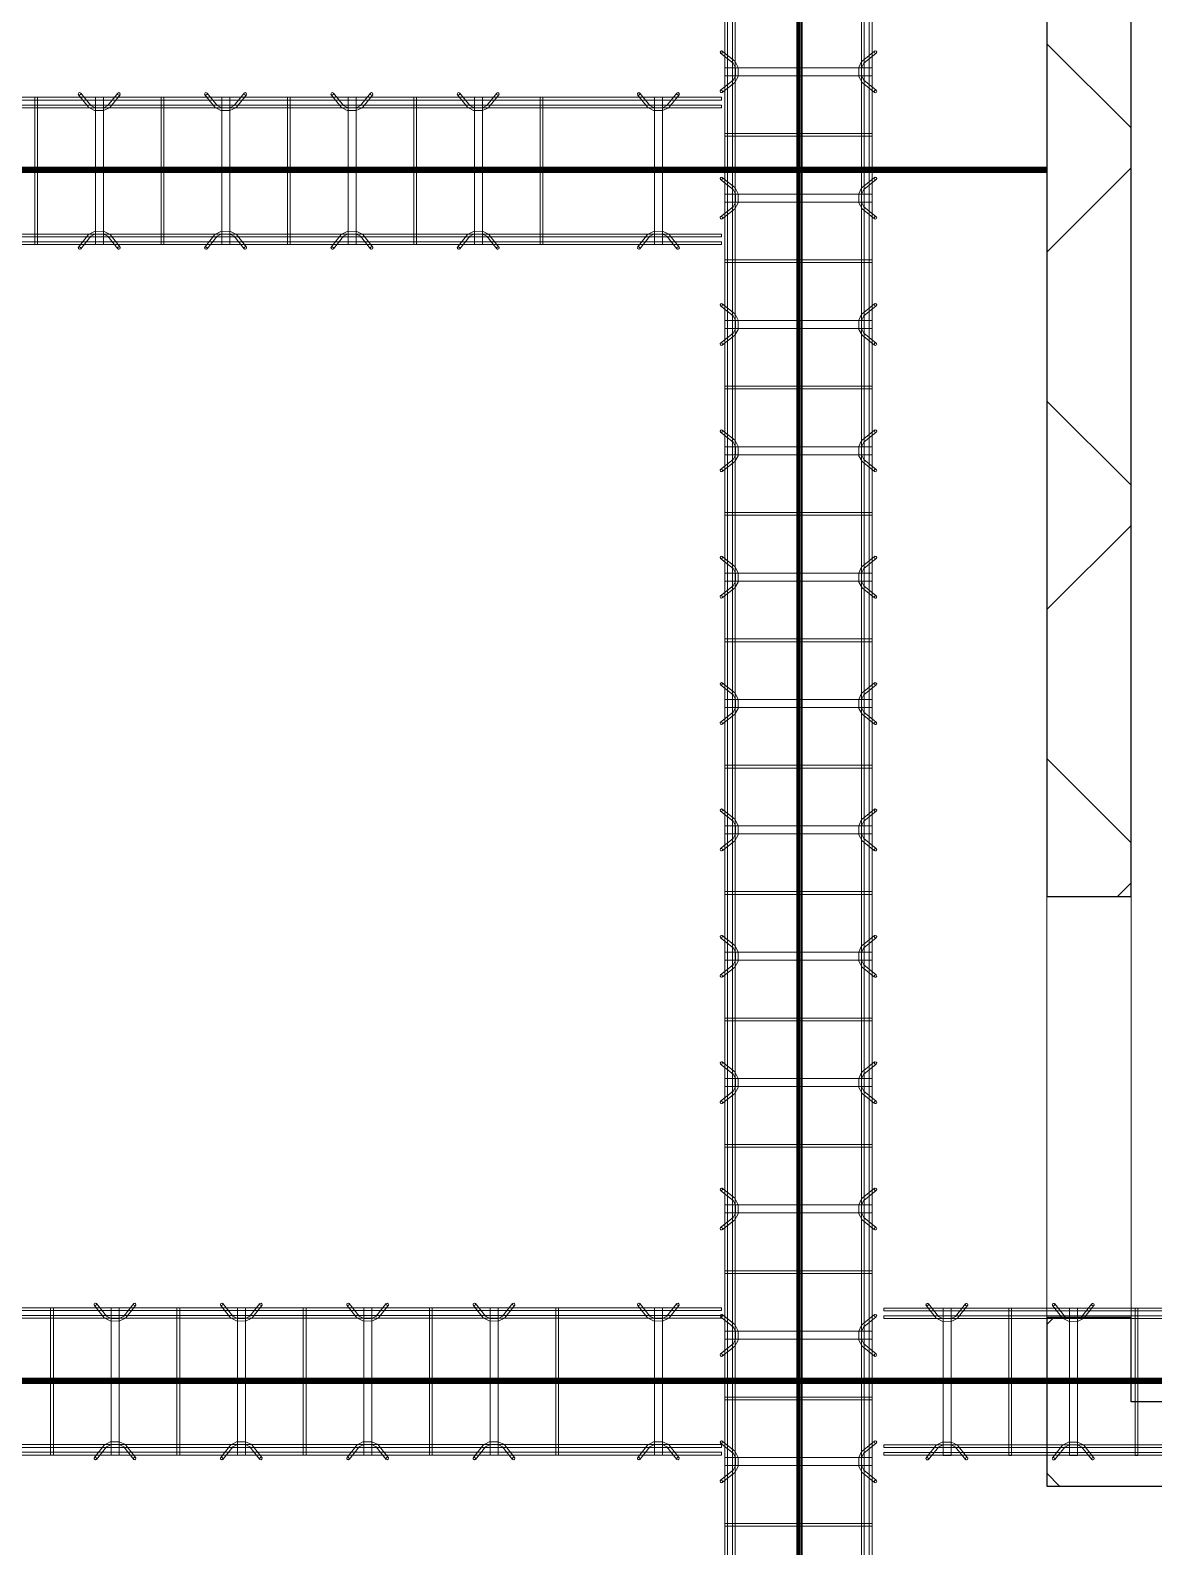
# Model space of a CAD drawing. Header units: inches. Extents: x -19229 to -222, y -6301 to 12387.
# Drawn here: x -2736.9 to -2630.2, y 11831.4 to 11975.4 of the extents above; entities that cross this region are included whole.
import ezdxf

# ---------------------------------------------------------------- set-up
doc = ezdxf.new("R2010")
doc.units = ezdxf.units.IN
doc.header["$MEASUREMENT"] = 0
doc.linetypes.add('Grid Line 1_2_', pattern=[0.875, 0.5, -0.125, 0.125, -0.125])
for name, color, linetype, lineweight in [('A-GENM', 13, 'Continuous', 9), ('A-WALL', 113, 'Continuous', 9), ('A-WALL-PATT', 111, 'Continuous', 25), ('S-BEAM', 12, 'Continuous', 9), ('S-GRID', 1, 'Continuous', 9)]:
    doc.layers.add(name, color=color, linetype=linetype, lineweight=lineweight)
pattern_1 = [(45, (0, 0), (-16.970563, 16.970563), []), (135, (0, 0), (-16.970563, -16.970563), [])]

# ---------------------------------------------------------------- blocks, each defined once
blk = doc.blocks.new('Dowel bar assembly - Dowel bar assembly-669756-SLAB ON GROUND JOINTS')
at = {"layer": 'S-BEAM'}
for p, q in [((2175, 1.98), (0, 1.98)), ((0, 1.72), (2175, 1.72)), ((1931.87, 1.99), (1931.87, -12.01)), ((1932.13, 1.99), (1931.87, 1.99)), ((1931.87, 1.99), (1932.13, 1.99)), ((1932.13, -12.01), (1932.13, 1.99)), ((1936.02, 2.23), (1936.97, 1.03)), ((1937.18, 1.19), (1936.23, 2.39)), ((1937.62, 1.99), (1937.62, -12.01)), ((1938.38, 1.99), (1937.62, 1.99)), ((1937.62, 1.99), (1938.38, 1.99)), ((1938.38, -12.01), (1938.38, 1.99)), ((1939.76, 2.39), (1938.81, 1.19)), ((1939.01, 1.03), (1939.96, 2.23)), ((1943.87, 1.99), (1943.87, -12.01)), ((1944.13, 1.99), (1943.87, 1.99)), ((1943.87, 1.99), (1944.13, 1.99)), ((1944.13, -12.01), (1944.13, 1.99)), ((1948.02, 2.23), (1948.97, 1.03)), ((1949.18, 1.19), (1948.23, 2.39)), ((1949.62, 1.99), (1949.62, -12.01)), ((1950.38, 1.99), (1949.62, 1.99)), ((1949.62, 1.99), (1950.38, 1.99)), ((1950.38, -12.01), (1950.38, 1.99)), ((1951.76, 2.39), (1950.81, 1.19)), ((1951.01, 1.03), (1951.96, 2.23)), ((1955.87, 1.99), (1955.87, -12.01)), ((1956.13, 1.99), (1955.87, 1.99)), ((1955.87, 1.99), (1956.13, 1.99)), ((1956.13, -12.01), (1956.13, 1.99)), ((1960.02, 2.23), (1960.97, 1.03)), ((1961.18, 1.19), (1960.23, 2.39)), ((1961.62, 1.99), (1961.62, -12.01)), ((1962.38, 1.99), (1961.62, 1.99)), ((1961.62, 1.99), (1962.38, 1.99)), ((1962.38, -12.01), (1962.38, 1.99)), ((1963.76, 2.39), (1962.81, 1.19)), ((1963.01, 1.03), (1963.96, 2.23)), ((1967.87, 1.99), (1967.87, -12.01)), ((1968.13, 1.99), (1967.87, 1.99)), ((1967.87, 1.99), (1968.13, 1.99)), ((1968.13, -12.01), (1968.13, 1.99)), ((1972.02, 2.23), (1972.97, 1.03)), ((1973.18, 1.19), (1972.23, 2.39)), ((1973.62, 1.99), (1973.62, -12.01)), ((1974.38, 1.99), (1973.62, 1.99)), ((1973.62, 1.99), (1974.38, 1.99)), ((1974.38, -12.01), (1974.38, 1.99)), ((1975.76, 2.39), (1974.81, 1.19)), ((1975.01, 1.03), (1975.96, 2.23)), ((1979.87, 1.99), (1979.87, -12.01)), ((1980.13, 1.99), (1979.87, 1.99)), ((1979.87, 1.99), (1980.13, 1.99)), ((1980.13, -12.01), (1980.13, 1.99)), ((1984.02, 2.23), (1984.97, 1.03)), ((1985.18, 1.19), (1984.23, 2.39)), ((1985.62, 1.99), (1985.62, -12.01)), ((1986.38, 1.99), (1985.62, 1.99)), ((1985.62, 1.99), (1986.38, 1.99)), ((1986.38, -12.01), (1986.38, 1.99)), ((1987.76, 2.39), (1986.81, 1.19)), ((1987.01, 1.03), (1987.96, 2.23)), ((1991.87, 1.99), (1991.87, -12.01)), ((1992.13, 1.99), (1991.87, 1.99)), ((1991.87, 1.99), (1992.13, 1.99)), ((1992.13, -12.01), (1992.13, 1.99)), ((1996.02, 2.23), (1996.97, 1.03)), ((1997.18, 1.19), (1996.23, 2.39)), ((1997.62, 1.99), (1997.62, -12.01)), ((1998.38, 1.99), (1997.62, 1.99)), ((1997.62, 1.99), (1998.38, 1.99)), ((1998.38, -12.01), (1998.38, 1.99)), ((1999.76, 2.39), (1998.81, 1.19)), ((1999.01, 1.03), (1999.96, 2.23)), ((2003.87, 1.99), (2003.87, -12.01)), ((2004.13, 1.99), (2003.87, 1.99)), ((2003.87, 1.99), (2004.13, 1.99)), ((2004.13, -12.01), (2004.13, 1.99)), ((2008.02, 2.23), (2008.97, 1.03)), ((2009.18, 1.19), (2008.23, 2.39)), ((2009.62, 1.99), (2009.62, -12.01)), ((2010.38, 1.99), (2009.62, 1.99)), ((2009.62, 1.99), (2010.38, 1.99)), ((2010.38, -12.01), (2010.38, 1.99)), ((2011.76, 2.39), (2010.81, 1.19)), ((2011.01, 1.03), (2011.96, 2.23)), ((2015.87, 1.99), (2015.87, -12.01)), ((2016.13, 1.99), (2015.87, 1.99)), ((2015.87, 1.99), (2016.13, 1.99)), ((2016.13, -12.01), (2016.13, 1.99)), ((2020.02, 2.23), (2020.97, 1.03)), ((2021.18, 1.19), (2020.23, 2.39)), ((2021.62, 1.99), (2021.62, -12.01)), ((2022.38, 1.99), (2021.62, 1.99)), ((2021.62, 1.99), (2022.38, 1.99)), ((2022.38, -12.01), (2022.38, 1.99)), ((2023.76, 2.39), (2022.81, 1.19)), ((2023.01, 1.03), (2023.96, 2.23)), ((2027.87, 1.99), (2027.87, -12.01)), ((2028.13, 1.99), (2027.87, 1.99)), ((2027.87, 1.99), (2028.13, 1.99)), ((2028.13, -12.01), (2028.13, 1.99)), ((2032.02, 2.23), (2032.97, 1.03)), ((2033.18, 1.19), (2032.23, 2.39)), ((2033.62, 1.99), (2033.62, -12.01)), ((2034.38, 1.99), (2033.62, 1.99)), ((2033.62, 1.99), (2034.38, 1.99)), ((2034.38, -12.01), (2034.38, 1.99)), ((2035.76, 2.39), (2034.81, 1.19)), ((2035.01, 1.03), (2035.96, 2.23)), ((2039.87, 1.99), (2039.87, -12.01)), ((2040.13, 1.99), (2039.87, 1.99)), ((2039.87, 1.99), (2040.13, 1.99)), ((2040.13, -12.01), (2040.13, 1.99)), ((2044.02, 2.23), (2044.97, 1.03)), ((2045.18, 1.19), (2044.23, 2.39)), ((2045.62, 1.99), (2045.62, -12.01)), ((2046.38, 1.99), (2045.62, 1.99)), ((2045.62, 1.99), (2046.38, 1.99)), ((2046.38, -12.01), (2046.38, 1.99)), ((2047.76, 2.39), (2046.81, 1.19)), ((2047.01, 1.03), (2047.96, 2.23)), ((2051.87, 1.99), (2051.87, -12.01)), ((2052.13, 1.99), (2051.87, 1.99)), ((2051.87, 1.99), (2052.13, 1.99)), ((2052.13, -12.01), (2052.13, 1.99)), ((2056.02, 2.23), (2056.97, 1.03)), ((2057.18, 1.19), (2056.23, 2.39)), ((2057.62, 1.99), (2057.62, -12.01)), ((2058.38, 1.99), (2057.62, 1.99)), ((2057.62, 1.99), (2058.38, 1.99)), ((2058.38, -12.01), (2058.38, 1.99)), ((2059.76, 2.39), (2058.81, 1.19)), ((2059.01, 1.03), (2059.96, 2.23)), ((2063.87, 1.99), (2063.87, -12.01)), ((2064.13, 1.99), (2063.87, 1.99)), ((2063.87, 1.99), (2064.13, 1.99)), ((2064.13, -12.01), (2064.13, 1.99)), ((2068.02, 2.23), (2068.97, 1.03)), ((2069.18, 1.19), (2068.23, 2.39)), ((2069.62, 1.99), (2069.62, -12.01)), ((2070.38, 1.99), (2069.62, 1.99)), ((2069.62, 1.99), (2070.38, 1.99)), ((2070.38, -12.01), (2070.38, 1.99)), ((2071.76, 2.39), (2070.81, 1.19)), ((2071.01, 1.03), (2071.96, 2.23)), ((2175, 1.25), (0, 1.25)), ((0, 0.99), (2175, 0.99)), ((2175, -11.01), (0, -11.01)), ((0, -11.27), (2175, -11.27)), ((1936.97, -11.05), (1936.02, -12.25)), ((1936.23, -12.41), (1937.18, -11.21)), ((1938.81, -11.21), (1939.76, -12.41)), ((1939.96, -12.25), (1939.01, -11.05)), ((1948.97, -11.05), (1948.02, -12.25)), ((1948.23, -12.41), (1949.18, -11.21)), ((1950.81, -11.21), (1951.76, -12.41)), ((1951.96, -12.25), (1951.01, -11.05)), ((1960.97, -11.05), (1960.02, -12.25)), ((1960.23, -12.41), (1961.18, -11.21)), ((1962.81, -11.21), (1963.76, -12.41)), ((1963.96, -12.25), (1963.01, -11.05)), ((1972.97, -11.05), (1972.02, -12.25)), ((1972.23, -12.41), (1973.18, -11.21)), ((1974.81, -11.21), (1975.76, -12.41)), ((1975.96, -12.25), (1975.01, -11.05)), ((1984.97, -11.05), (1984.02, -12.25)), ((1984.23, -12.41), (1985.18, -11.21)), ((1986.81, -11.21), (1987.76, -12.41)), ((1987.96, -12.25), (1987.01, -11.05)), ((1996.97, -11.05), (1996.02, -12.25)), ((1996.23, -12.41), (1997.18, -11.21)), ((1998.81, -11.21), (1999.76, -12.41)), ((1999.96, -12.25), (1999.01, -11.05)), ((2008.97, -11.05), (2008.02, -12.25)), ((2008.23, -12.41), (2009.18, -11.21)), ((2010.81, -11.21), (2011.76, -12.41)), ((2011.96, -12.25), (2011.01, -11.05)), ((2020.97, -11.05), (2020.02, -12.25)), ((2020.23, -12.41), (2021.18, -11.21)), ((2022.81, -11.21), (2023.76, -12.41)), ((2023.96, -12.25), (2023.01, -11.05)), ((2032.97, -11.05), (2032.02, -12.25)), ((2032.23, -12.41), (2033.18, -11.21)), ((2034.81, -11.21), (2035.76, -12.41)), ((2035.96, -12.25), (2035.01, -11.05)), ((2044.97, -11.05), (2044.02, -12.25)), ((2044.23, -12.41), (2045.18, -11.21)), ((2046.81, -11.21), (2047.76, -12.41)), ((2047.96, -12.25), (2047.01, -11.05)), ((2056.97, -11.05), (2056.02, -12.25)), ((2056.23, -12.41), (2057.18, -11.21)), ((2058.81, -11.21), (2059.76, -12.41)), ((2059.96, -12.25), (2059.01, -11.05)), ((2068.97, -11.05), (2068.02, -12.25)), ((2068.23, -12.41), (2069.18, -11.21)), ((2070.81, -11.21), (2071.76, -12.41)), ((2071.96, -12.25), (2071.01, -11.05)), ((2175, -11.74), (0, -11.74)), ((0, -12), (2175, -12)), ((1932.13, -12.01), (1931.87, -12.01)), ((1931.87, -12.01), (1932.13, -12.01)), ((1938.38, -12.01), (1937.62, -12.01)), ((1937.62, -12.01), (1938.38, -12.01)), ((1944.13, -12.01), (1943.87, -12.01)), ((1943.87, -12.01), (1944.13, -12.01)), ((1950.38, -12.01), (1949.62, -12.01)), ((1949.62, -12.01), (1950.38, -12.01)), ((1956.13, -12.01), (1955.87, -12.01)), ((1955.87, -12.01), (1956.13, -12.01)), ((1962.38, -12.01), (1961.62, -12.01)), ((1961.62, -12.01), (1962.38, -12.01)), ((1968.13, -12.01), (1967.87, -12.01)), ((1967.87, -12.01), (1968.13, -12.01)), ((1974.38, -12.01), (1973.62, -12.01)), ((1973.62, -12.01), (1974.38, -12.01)), ((1980.13, -12.01), (1979.87, -12.01)), ((1979.87, -12.01), (1980.13, -12.01)), ((1986.38, -12.01), (1985.62, -12.01)), ((1985.62, -12.01), (1986.38, -12.01)), ((1992.13, -12.01), (1991.87, -12.01)), ((1991.87, -12.01), (1992.13, -12.01)), ((1998.38, -12.01), (1997.62, -12.01)), ((1997.62, -12.01), (1998.38, -12.01)), ((2004.13, -12.01), (2003.87, -12.01)), ((2003.87, -12.01), (2004.13, -12.01)), ((2010.38, -12.01), (2009.62, -12.01)), ((2009.62, -12.01), (2010.38, -12.01)), ((2016.13, -12.01), (2015.87, -12.01)), ((2015.87, -12.01), (2016.13, -12.01)), ((2022.38, -12.01), (2021.62, -12.01)), ((2021.62, -12.01), (2022.38, -12.01)), ((2028.13, -12.01), (2027.87, -12.01)), ((2027.87, -12.01), (2028.13, -12.01)), ((2034.38, -12.01), (2033.62, -12.01)), ((2033.62, -12.01), (2034.38, -12.01)), ((2040.13, -12.01), (2039.87, -12.01)), ((2039.87, -12.01), (2040.13, -12.01)), ((2046.38, -12.01), (2045.62, -12.01)), ((2045.62, -12.01), (2046.38, -12.01)), ((2052.13, -12.01), (2051.87, -12.01)), ((2051.87, -12.01), (2052.13, -12.01)), ((2058.38, -12.01), (2057.62, -12.01)), ((2057.62, -12.01), (2058.38, -12.01)), ((2064.13, -12.01), (2063.87, -12.01)), ((2063.87, -12.01), (2064.13, -12.01)), ((2070.38, -12.01), (2069.62, -12.01)), ((2069.62, -12.01), (2070.38, -12.01))]:
    blk.add_line(p, q, dxfattribs=at)
at = {"layer": 'S-BEAM', "flags": 128}
for points in [[(1936.97, 1.03), (1937.53, 0.73), (1938.39, 0.72), (1938.97, 0.99), (1939.01, 1.03)], [(1937.18, 1.19), (1937.62, 0.97), (1938.38, 0.98), (1938.81, 1.19)], [(1948.97, 1.03), (1949.53, 0.73), (1950.39, 0.72), (1950.97, 0.99), (1951.01, 1.03)], [(1949.18, 1.19), (1949.62, 0.97), (1950.38, 0.98), (1950.81, 1.19)], [(1960.97, 1.03), (1961.53, 0.73), (1962.39, 0.72), (1962.97, 0.99), (1963.01, 1.03)], [(1961.18, 1.19), (1961.62, 0.97), (1962.38, 0.98), (1962.81, 1.19)], [(1972.97, 1.03), (1973.53, 0.73), (1974.39, 0.72), (1974.97, 0.99), (1975.01, 1.03)], [(1973.18, 1.19), (1973.62, 0.97), (1974.38, 0.98), (1974.81, 1.19)], [(1984.97, 1.03), (1985.53, 0.73), (1986.39, 0.72), (1986.97, 0.99), (1987.01, 1.03)], [(1985.18, 1.19), (1985.62, 0.97), (1986.38, 0.98), (1986.81, 1.19)], [(1996.97, 1.03), (1997.53, 0.73), (1998.39, 0.72), (1998.97, 0.99), (1999.01, 1.03)], [(1997.18, 1.19), (1997.62, 0.97), (1998.38, 0.98), (1998.81, 1.19)], [(2008.97, 1.03), (2009.53, 0.73), (2010.39, 0.72), (2010.97, 0.99), (2011.01, 1.03)], [(2009.18, 1.19), (2009.62, 0.97), (2010.38, 0.98), (2010.81, 1.19)], [(2020.97, 1.03), (2021.53, 0.73), (2022.39, 0.72), (2022.97, 0.99), (2023.01, 1.03)], [(2021.18, 1.19), (2021.62, 0.97), (2022.38, 0.98), (2022.81, 1.19)], [(2032.97, 1.03), (2033.53, 0.73), (2034.39, 0.72), (2034.97, 0.99), (2035.01, 1.03)], [(2033.18, 1.19), (2033.62, 0.97), (2034.38, 0.98), (2034.81, 1.19)], [(2044.97, 1.03), (2045.53, 0.73), (2046.39, 0.72), (2046.97, 0.99), (2047.01, 1.03)], [(2045.18, 1.19), (2045.62, 0.97), (2046.38, 0.98), (2046.81, 1.19)], [(2056.97, 1.03), (2057.53, 0.73), (2058.39, 0.72), (2058.97, 0.99), (2059.01, 1.03)], [(2057.18, 1.19), (2057.62, 0.97), (2058.38, 0.98), (2058.81, 1.19)], [(2068.97, 1.03), (2069.53, 0.73), (2070.39, 0.72), (2070.97, 0.99), (2071.01, 1.03)], [(2069.18, 1.19), (2069.62, 0.97), (2070.38, 0.98), (2070.81, 1.19)], [(1936.97, -11.05), (1937.53, -10.75), (1938.39, -10.74), (1938.97, -11.01), (1939.01, -11.05)], [(1937.18, -11.21), (1937.62, -10.99), (1938.38, -11), (1938.81, -11.21)], [(1948.97, -11.05), (1949.53, -10.75), (1950.39, -10.74), (1950.97, -11.01), (1951.01, -11.05)], [(1949.18, -11.21), (1949.62, -10.99), (1950.38, -11), (1950.81, -11.21)], [(1960.97, -11.05), (1961.53, -10.75), (1962.39, -10.74), (1962.97, -11.01), (1963.01, -11.05)], [(1961.18, -11.21), (1961.62, -10.99), (1962.38, -11), (1962.81, -11.21)], [(1972.97, -11.05), (1973.53, -10.75), (1974.39, -10.74), (1974.97, -11.01), (1975.01, -11.05)], [(1973.18, -11.21), (1973.62, -10.99), (1974.38, -11), (1974.81, -11.21)], [(1984.97, -11.05), (1985.53, -10.75), (1986.39, -10.74), (1986.97, -11.01), (1987.01, -11.05)], [(1985.18, -11.21), (1985.62, -10.99), (1986.38, -11), (1986.81, -11.21)], [(1996.97, -11.05), (1997.53, -10.75), (1998.39, -10.74), (1998.97, -11.01), (1999.01, -11.05)], [(1997.18, -11.21), (1997.62, -10.99), (1998.38, -11), (1998.81, -11.21)], [(2008.97, -11.05), (2009.53, -10.75), (2010.39, -10.74), (2010.97, -11.01), (2011.01, -11.05)], [(2009.18, -11.21), (2009.62, -10.99), (2010.38, -11), (2010.81, -11.21)], [(2020.97, -11.05), (2021.53, -10.75), (2022.39, -10.74), (2022.97, -11.01), (2023.01, -11.05)], [(2021.18, -11.21), (2021.62, -10.99), (2022.38, -11), (2022.81, -11.21)], [(2032.97, -11.05), (2033.53, -10.75), (2034.39, -10.74), (2034.97, -11.01), (2035.01, -11.05)], [(2033.18, -11.21), (2033.62, -10.99), (2034.38, -11), (2034.81, -11.21)], [(2044.97, -11.05), (2045.53, -10.75), (2046.39, -10.74), (2046.97, -11.01), (2047.01, -11.05)], [(2045.18, -11.21), (2045.62, -10.99), (2046.38, -11), (2046.81, -11.21)], [(2056.97, -11.05), (2057.53, -10.75), (2058.39, -10.74), (2058.97, -11.01), (2059.01, -11.05)], [(2057.18, -11.21), (2057.62, -10.99), (2058.38, -11), (2058.81, -11.21)], [(2068.97, -11.05), (2069.53, -10.75), (2070.39, -10.74), (2070.97, -11.01), (2071.01, -11.05)], [(2069.18, -11.21), (2069.62, -10.99), (2070.38, -11), (2070.81, -11.21)]]:
    blk.add_lwpolyline(points, dxfattribs=at)
at = {"layer": 'S-BEAM'}
for centre, major_axis, start_param, end_param in [((1936.12, 2.31), (0.101, 0.08), 5.709265, 8.850858), ((1936.12, 2.31), (0.101, 0.08), 2.567673, 5.709265), ((1939.86, 2.31), (-0.101, 0.08), 3.715513, 6.857105), ((1939.86, 2.31), (-0.101, 0.08), 0.57392, 3.715513), ((1948.12, 2.31), (0.101, 0.08), 5.709265, 8.850858), ((1948.12, 2.31), (0.101, 0.08), 2.567673, 5.709265), ((1951.86, 2.31), (-0.101, 0.08), 3.715513, 6.857105), ((1951.86, 2.31), (-0.101, 0.08), 0.57392, 3.715513), ((1960.12, 2.31), (0.101, 0.08), 5.709265, 8.850858), ((1960.12, 2.31), (0.101, 0.08), 2.567673, 5.709265), ((1963.86, 2.31), (-0.101, 0.08), 3.715513, 6.857105), ((1963.86, 2.31), (-0.101, 0.08), 0.57392, 3.715513), ((1972.12, 2.31), (0.101, 0.08), 5.709265, 8.850858), ((1972.12, 2.31), (0.101, 0.08), 2.567673, 5.709265), ((1975.86, 2.31), (-0.101, 0.08), 3.715513, 6.857105), ((1975.86, 2.31), (-0.101, 0.08), 0.57392, 3.715513), ((1984.12, 2.31), (0.101, 0.08), 5.709265, 8.850858), ((1984.12, 2.31), (0.101, 0.08), 2.567673, 5.709265), ((1987.86, 2.31), (-0.101, 0.08), 3.715513, 6.857105), ((1987.86, 2.31), (-0.101, 0.08), 0.57392, 3.715513), ((1996.12, 2.31), (0.101, 0.08), 5.709265, 8.850858), ((1996.12, 2.31), (0.101, 0.08), 2.567673, 5.709265), ((1999.86, 2.31), (-0.101, 0.08), 3.715513, 6.857105), ((1999.86, 2.31), (-0.101, 0.08), 0.57392, 3.715513), ((2008.12, 2.31), (0.101, 0.08), 5.709265, 8.850858), ((2008.12, 2.31), (0.101, 0.08), 2.567673, 5.709265), ((2011.86, 2.31), (-0.101, 0.08), 3.715513, 6.857105), ((2011.86, 2.31), (-0.101, 0.08), 0.57392, 3.715513), ((2020.12, 2.31), (0.101, 0.08), 5.709265, 8.850858), ((2020.12, 2.31), (0.101, 0.08), 2.567673, 5.709265), ((2023.86, 2.31), (-0.101, 0.08), 3.715513, 6.857105), ((2023.86, 2.31), (-0.101, 0.08), 0.57392, 3.715513), ((2032.12, 2.31), (0.101, 0.08), 5.709265, 8.850858), ((2032.12, 2.31), (0.101, 0.08), 2.567673, 5.709265), ((2035.86, 2.31), (-0.101, 0.08), 3.715513, 6.857105), ((2035.86, 2.31), (-0.101, 0.08), 0.57392, 3.715513), ((2044.12, 2.31), (0.101, 0.08), 5.709265, 8.850858), ((2044.12, 2.31), (0.101, 0.08), 2.567673, 5.709265), ((2047.86, 2.31), (-0.101, 0.08), 3.715513, 6.857105), ((2047.86, 2.31), (-0.101, 0.08), 0.57392, 3.715513), ((2056.12, 2.31), (0.101, 0.08), 5.709265, 8.850858), ((2056.12, 2.31), (0.101, 0.08), 2.567673, 5.709265), ((2059.86, 2.31), (-0.101, 0.08), 3.715513, 6.857105), ((2059.86, 2.31), (-0.101, 0.08), 0.57392, 3.715513), ((2068.12, 2.31), (0.101, 0.08), 5.709265, 8.850858), ((2068.12, 2.31), (0.101, 0.08), 2.567673, 5.709265), ((2071.86, 2.31), (-0.101, 0.08), 3.715513, 6.857105), ((2071.86, 2.31), (-0.101, 0.08), 0.57392, 3.715513), ((1936.12, -12.33), (-0.101, 0.08), 3.715513, 6.857105), ((1936.12, -12.33), (-0.101, 0.08), 0.57392, 3.715513), ((1939.86, -12.33), (0.101, 0.08), 5.709265, 8.850858), ((1939.86, -12.33), (0.101, 0.08), 2.567673, 5.709265), ((1948.12, -12.33), (-0.101, 0.08), 3.715513, 6.857105), ((1948.12, -12.33), (-0.101, 0.08), 0.57392, 3.715513), ((1951.86, -12.33), (0.101, 0.08), 5.709265, 8.850858), ((1951.86, -12.33), (0.101, 0.08), 2.567673, 5.709265), ((1960.12, -12.33), (-0.101, 0.08), 3.715513, 6.857105), ((1960.12, -12.33), (-0.101, 0.08), 0.57392, 3.715513), ((1963.86, -12.33), (0.101, 0.08), 5.709265, 8.850858), ((1963.86, -12.33), (0.101, 0.08), 2.567673, 5.709265), ((1972.12, -12.33), (-0.101, 0.08), 3.715513, 6.857105), ((1972.12, -12.33), (-0.101, 0.08), 0.57392, 3.715513), ((1975.86, -12.33), (0.101, 0.08), 5.709265, 8.850858), ((1975.86, -12.33), (0.101, 0.08), 2.567673, 5.709265), ((1984.12, -12.33), (-0.101, 0.08), 3.715513, 6.857105), ((1984.12, -12.33), (-0.101, 0.08), 0.57392, 3.715513), ((1987.86, -12.33), (0.101, 0.08), 5.709265, 8.850858), ((1987.86, -12.33), (0.101, 0.08), 2.567673, 5.709265), ((1996.12, -12.33), (-0.101, 0.08), 3.715513, 6.857105), ((1996.12, -12.33), (-0.101, 0.08), 0.57392, 3.715513), ((1999.86, -12.33), (0.101, 0.08), 5.709265, 8.850858), ((1999.86, -12.33), (0.101, 0.08), 2.567673, 5.709265), ((2008.12, -12.33), (-0.101, 0.08), 3.715513, 6.857105), ((2008.12, -12.33), (-0.101, 0.08), 0.57392, 3.715513), ((2011.86, -12.33), (0.101, 0.08), 5.709265, 8.850858), ((2011.86, -12.33), (0.101, 0.08), 2.567673, 5.709265), ((2020.12, -12.33), (-0.101, 0.08), 3.715513, 6.857105), ((2020.12, -12.33), (-0.101, 0.08), 0.57392, 3.715513), ((2023.86, -12.33), (0.101, 0.08), 5.709265, 8.850858), ((2023.86, -12.33), (0.101, 0.08), 2.567673, 5.709265), ((2032.12, -12.33), (-0.101, 0.08), 3.715513, 6.857105), ((2032.12, -12.33), (-0.101, 0.08), 0.57392, 3.715513), ((2035.86, -12.33), (0.101, 0.08), 5.709265, 8.850858), ((2035.86, -12.33), (0.101, 0.08), 2.567673, 5.709265), ((2044.12, -12.33), (-0.101, 0.08), 3.715513, 6.857105), ((2044.12, -12.33), (-0.101, 0.08), 0.57392, 3.715513), ((2047.86, -12.33), (0.101, 0.08), 5.709265, 8.850858), ((2047.86, -12.33), (0.101, 0.08), 2.567673, 5.709265), ((2056.12, -12.33), (-0.101, 0.08), 3.715513, 6.857105), ((2056.12, -12.33), (-0.101, 0.08), 0.57392, 3.715513), ((2059.86, -12.33), (0.101, 0.08), 5.709265, 8.850858), ((2059.86, -12.33), (0.101, 0.08), 2.567673, 5.709265), ((2068.12, -12.33), (-0.101, 0.08), 3.715513, 6.857105), ((2068.12, -12.33), (-0.101, 0.08), 0.57392, 3.715513), ((2071.86, -12.33), (0.101, 0.08), 5.709265, 8.850858), ((2071.86, -12.33), (0.101, 0.08), 2.567673, 5.709265)]:
    blk.add_ellipse(centre, major_axis=major_axis, ratio=0.816528, start_param=start_param, end_param=end_param, dxfattribs=at)
blk = doc.blocks.new('Dowel bar assembly - Dowel bar assembly-670865-SLAB ON GROUND JOINTS')
at = {"layer": 'S-BEAM'}
for p, q in [((135.61, 1.98), (0, 1.98)), ((0, 1.72), (135.61, 1.72)), ((71.87, 1.99), (71.87, -12.01)), ((72.13, 1.99), (71.87, 1.99)), ((71.87, 1.99), (72.13, 1.99)), ((72.13, -12.01), (72.13, 1.99)), ((76.02, 2.23), (76.97, 1.03)), ((77.18, 1.19), (76.23, 2.39)), ((77.63, 1.99), (77.63, -12.01)), ((78.38, 1.99), (77.63, 1.99)), ((77.63, 1.99), (78.38, 1.99)), ((78.38, -12.01), (78.38, 1.99)), ((79.76, 2.39), (78.81, 1.19)), ((79.01, 1.03), (79.96, 2.23)), ((83.87, 1.99), (83.87, -12.01)), ((84.13, 1.99), (83.87, 1.99)), ((83.87, 1.99), (84.13, 1.99)), ((84.13, -12.01), (84.13, 1.99)), ((88.02, 2.23), (88.97, 1.03)), ((89.18, 1.19), (88.23, 2.39)), ((89.63, 1.99), (89.63, -12.01)), ((90.38, 1.99), (89.63, 1.99)), ((89.63, 1.99), (90.38, 1.99)), ((90.38, -12.01), (90.38, 1.99)), ((91.76, 2.39), (90.81, 1.19)), ((91.01, 1.03), (91.96, 2.23)), ((95.87, 1.99), (95.87, -12.01)), ((96.13, 1.99), (95.87, 1.99)), ((95.87, 1.99), (96.13, 1.99)), ((96.13, -12.01), (96.13, 1.99)), ((100.02, 2.23), (100.97, 1.03)), ((101.18, 1.19), (100.23, 2.39)), ((101.63, 1.99), (101.63, -12.01)), ((102.38, 1.99), (101.63, 1.99)), ((101.63, 1.99), (102.38, 1.99)), ((102.38, -12.01), (102.38, 1.99)), ((103.76, 2.39), (102.81, 1.19)), ((103.01, 1.03), (103.96, 2.23)), ((107.87, 1.99), (107.87, -12.01)), ((108.13, 1.99), (107.87, 1.99)), ((107.87, 1.99), (108.13, 1.99)), ((108.13, -12.01), (108.13, 1.99)), ((112.02, 2.23), (112.97, 1.03)), ((113.18, 1.19), (112.23, 2.39)), ((113.63, 1.99), (113.63, -12.01)), ((114.38, 1.99), (113.63, 1.99)), ((113.63, 1.99), (114.38, 1.99)), ((114.38, -12.01), (114.38, 1.99)), ((115.76, 2.39), (114.81, 1.19)), ((115.01, 1.03), (115.96, 2.23)), ((119.87, 1.99), (119.87, -12.01)), ((120.13, 1.99), (119.87, 1.99)), ((119.87, 1.99), (120.13, 1.99)), ((120.13, -12.01), (120.13, 1.99)), ((127.63, 2.23), (128.58, 1.03)), ((128.78, 1.19), (127.83, 2.39)), ((129.23, 1.99), (129.23, -12.01)), ((129.98, 1.99), (129.23, 1.99)), ((129.23, 1.99), (129.98, 1.99)), ((129.98, -12.01), (129.98, 1.99)), ((131.37, 2.39), (130.42, 1.19)), ((130.62, 1.03), (131.57, 2.23)), ((135.61, 1.98), (135.61, 1.72)), ((135.61, 1.72), (135.61, 1.98)), ((135.61, 1.25), (0, 1.25)), ((0, 0.99), (135.61, 0.99)), ((135.61, 0.99), (135.61, 1.25)), ((135.61, 1.25), (135.61, 0.99)), ((135.61, -11.01), (0, -11.01)), ((0, -11.27), (135.61, -11.27)), ((76.97, -11.05), (76.02, -12.25)), ((76.23, -12.41), (77.18, -11.21)), ((78.81, -11.21), (79.76, -12.41)), ((79.96, -12.25), (79.01, -11.05)), ((88.97, -11.05), (88.02, -12.25)), ((88.23, -12.41), (89.18, -11.21)), ((90.81, -11.21), (91.76, -12.41)), ((91.96, -12.25), (91.01, -11.05)), ((100.97, -11.05), (100.02, -12.25)), ((100.23, -12.41), (101.18, -11.21)), ((102.81, -11.21), (103.76, -12.41)), ((103.96, -12.25), (103.01, -11.05)), ((112.97, -11.05), (112.02, -12.25)), ((112.23, -12.41), (113.18, -11.21)), ((114.81, -11.21), (115.76, -12.41)), ((115.96, -12.25), (115.01, -11.05)), ((128.58, -11.05), (127.63, -12.25)), ((127.83, -12.41), (128.78, -11.21)), ((130.42, -11.21), (131.37, -12.41)), ((131.57, -12.25), (130.62, -11.05)), ((135.61, -11.27), (135.61, -11.01)), ((135.61, -11.01), (135.61, -11.27)), ((135.61, -11.74), (0, -11.74)), ((0, -12), (135.61, -12)), ((72.13, -12.01), (71.87, -12.01)), ((71.87, -12.01), (72.13, -12.01)), ((78.38, -12.01), (77.63, -12.01)), ((77.63, -12.01), (78.38, -12.01)), ((84.13, -12.01), (83.87, -12.01)), ((83.87, -12.01), (84.13, -12.01)), ((90.38, -12.01), (89.63, -12.01)), ((89.63, -12.01), (90.38, -12.01)), ((96.13, -12.01), (95.87, -12.01)), ((95.87, -12.01), (96.13, -12.01)), ((102.38, -12.01), (101.63, -12.01)), ((101.63, -12.01), (102.38, -12.01)), ((108.13, -12.01), (107.87, -12.01)), ((107.87, -12.01), (108.13, -12.01)), ((114.38, -12.01), (113.63, -12.01)), ((113.63, -12.01), (114.38, -12.01)), ((120.13, -12.01), (119.87, -12.01)), ((119.87, -12.01), (120.13, -12.01)), ((129.98, -12.01), (129.23, -12.01)), ((129.23, -12.01), (129.98, -12.01)), ((135.61, -12), (135.61, -11.74)), ((135.61, -11.74), (135.61, -12))]:
    blk.add_line(p, q, dxfattribs=at)
at = {"layer": 'S-BEAM', "flags": 128}
for points in [[(76.97, 1.03), (77.53, 0.73), (78.39, 0.72), (78.97, 0.99), (79.01, 1.03)], [(77.18, 1.19), (77.62, 0.97), (78.38, 0.98), (78.81, 1.19)], [(88.97, 1.03), (89.53, 0.73), (90.39, 0.72), (90.97, 0.99), (91.01, 1.03)], [(89.18, 1.19), (89.62, 0.97), (90.38, 0.98), (90.81, 1.19)], [(100.97, 1.03), (101.53, 0.73), (102.39, 0.72), (102.97, 0.99), (103.01, 1.03)], [(101.18, 1.19), (101.62, 0.97), (102.38, 0.98), (102.81, 1.19)], [(112.97, 1.03), (113.53, 0.73), (114.39, 0.72), (114.97, 0.99), (115.01, 1.03)], [(113.18, 1.19), (113.62, 0.97), (114.38, 0.98), (114.81, 1.19)], [(128.58, 1.03), (129.13, 0.73), (129.99, 0.72), (130.58, 0.99), (130.62, 1.03)], [(128.78, 1.19), (129.23, 0.97), (129.99, 0.98), (130.42, 1.19)], [(76.97, -11.05), (77.53, -10.75), (78.39, -10.74), (78.97, -11.01), (79.01, -11.05)], [(77.18, -11.21), (77.62, -10.99), (78.38, -11), (78.81, -11.21)], [(88.97, -11.05), (89.53, -10.75), (90.39, -10.74), (90.97, -11.01), (91.01, -11.05)], [(89.18, -11.21), (89.62, -10.99), (90.38, -11), (90.81, -11.21)], [(100.97, -11.05), (101.53, -10.75), (102.39, -10.74), (102.97, -11.01), (103.01, -11.05)], [(101.18, -11.21), (101.62, -10.99), (102.38, -11), (102.81, -11.21)], [(112.97, -11.05), (113.53, -10.75), (114.39, -10.74), (114.97, -11.01), (115.01, -11.05)], [(113.18, -11.21), (113.62, -10.99), (114.38, -11), (114.81, -11.21)], [(128.58, -11.05), (129.13, -10.75), (129.99, -10.74), (130.58, -11.01), (130.62, -11.05)], [(128.78, -11.21), (129.23, -10.99), (129.99, -11), (130.42, -11.21)]]:
    blk.add_lwpolyline(points, dxfattribs=at)
at = {"layer": 'S-BEAM'}
for centre, major_axis, start_param, end_param in [((76.12, 2.31), (0.101, 0.08), 5.709265, 8.850858), ((76.12, 2.31), (0.101, 0.08), 2.567673, 5.709265), ((79.86, 2.31), (-0.101, 0.08), 3.715513, 6.857105), ((79.86, 2.31), (-0.101, 0.08), 0.57392, 3.715513), ((88.12, 2.31), (0.101, 0.08), 5.709265, 8.850858), ((88.12, 2.31), (0.101, 0.08), 2.567673, 5.709265), ((91.86, 2.31), (-0.101, 0.08), 3.715513, 6.857105), ((91.86, 2.31), (-0.101, 0.08), 0.57392, 3.715513), ((100.12, 2.31), (0.101, 0.08), 5.709265, 8.850858), ((100.12, 2.31), (0.101, 0.08), 2.567673, 5.709265), ((103.86, 2.31), (-0.101, 0.08), 3.715513, 6.857105), ((103.86, 2.31), (-0.101, 0.08), 0.57392, 3.715513), ((112.12, 2.31), (0.101, 0.08), 5.709265, 8.850858), ((112.12, 2.31), (0.101, 0.08), 2.567673, 5.709265), ((115.86, 2.31), (-0.101, 0.08), 3.715513, 6.857105), ((115.86, 2.31), (-0.101, 0.08), 0.57392, 3.715513), ((127.73, 2.31), (0.101, 0.08), 5.709265, 8.850858), ((127.73, 2.31), (0.101, 0.08), 2.567673, 5.709265), ((131.47, 2.31), (-0.101, 0.08), 3.715513, 6.857105), ((131.47, 2.31), (-0.101, 0.08), 0.57392, 3.715513), ((76.12, -12.33), (-0.101, 0.08), 3.715513, 6.857105), ((76.12, -12.33), (-0.101, 0.08), 0.57392, 3.715513), ((79.86, -12.33), (0.101, 0.08), 5.709265, 8.850858), ((79.86, -12.33), (0.101, 0.08), 2.567673, 5.709265), ((88.12, -12.33), (-0.101, 0.08), 3.715513, 6.857105), ((88.12, -12.33), (-0.101, 0.08), 0.57392, 3.715513), ((91.86, -12.33), (0.101, 0.08), 5.709265, 8.850858), ((91.86, -12.33), (0.101, 0.08), 2.567673, 5.709265), ((100.12, -12.33), (-0.101, 0.08), 3.715513, 6.857105), ((100.12, -12.33), (-0.101, 0.08), 0.57392, 3.715513), ((103.86, -12.33), (0.101, 0.08), 5.709265, 8.850858), ((103.86, -12.33), (0.101, 0.08), 2.567673, 5.709265), ((112.12, -12.33), (-0.101, 0.08), 3.715513, 6.857105), ((112.12, -12.33), (-0.101, 0.08), 0.57392, 3.715513), ((115.86, -12.33), (0.101, 0.08), 5.709265, 8.850858), ((115.86, -12.33), (0.101, 0.08), 2.567673, 5.709265), ((127.73, -12.33), (-0.101, 0.08), 3.715513, 6.857105), ((127.73, -12.33), (-0.101, 0.08), 0.57392, 3.715513), ((131.47, -12.33), (0.101, 0.08), 5.709265, 8.850858), ((131.47, -12.33), (0.101, 0.08), 2.567673, 5.709265)]:
    blk.add_ellipse(centre, major_axis=major_axis, ratio=0.816528, start_param=start_param, end_param=end_param, dxfattribs=at)
blk = doc.blocks.new('Dowel bar assembly - Dowel bar assembly-670978-SLAB ON GROUND JOINTS')
at = {"layer": 'S-BEAM'}
for p, q in [((135.25, 1.98), (0, 1.98)), ((0, 1.98), (0, 1.72)), ((0, 1.72), (0, 1.98)), ((0, 1.72), (135.25, 1.72)), ((4.02, 2.23), (4.97, 1.03)), ((5.18, 1.19), (4.23, 2.39)), ((5.63, 1.99), (5.63, -12.01)), ((6.38, 1.99), (5.63, 1.99)), ((5.63, 1.99), (6.38, 1.99)), ((6.38, -12.01), (6.38, 1.99)), ((7.76, 2.39), (6.81, 1.19)), ((7.01, 1.03), (7.96, 2.23)), ((11.87, 1.99), (11.87, -12.01)), ((12.13, 1.99), (11.87, 1.99)), ((11.87, 1.99), (12.13, 1.99)), ((12.13, -12.01), (12.13, 1.99)), ((16.02, 2.23), (16.97, 1.03)), ((17.18, 1.19), (16.23, 2.39)), ((17.63, 1.99), (17.63, -12.01)), ((18.38, 1.99), (17.63, 1.99)), ((17.63, 1.99), (18.38, 1.99)), ((18.38, -12.01), (18.38, 1.99)), ((19.76, 2.39), (18.81, 1.19)), ((19.01, 1.03), (19.96, 2.23)), ((23.87, 1.99), (23.87, -12.01)), ((24.13, 1.99), (23.87, 1.99)), ((23.87, 1.99), (24.13, 1.99)), ((24.13, -12.01), (24.13, 1.99)), ((135.25, 1.25), (0, 1.25)), ((0, 0.99), (0, 1.25)), ((0, 1.25), (0, 0.99)), ((0, 0.99), (135.25, 0.99)), ((135.25, -11.01), (0, -11.01)), ((0, -11.27), (0, -11.01)), ((0, -11.01), (0, -11.27)), ((0, -11.27), (135.25, -11.27)), ((4.97, -11.05), (4.02, -12.25)), ((4.23, -12.41), (5.18, -11.21)), ((6.81, -11.21), (7.76, -12.41)), ((7.96, -12.25), (7.01, -11.05)), ((16.97, -11.05), (16.02, -12.25)), ((16.23, -12.41), (17.18, -11.21)), ((18.81, -11.21), (19.76, -12.41)), ((19.96, -12.25), (19.01, -11.05)), ((135.25, -11.74), (0, -11.74)), ((0, -12), (0, -11.74)), ((0, -11.74), (0, -12)), ((0, -12), (135.25, -12)), ((6.38, -12.01), (5.63, -12.01)), ((5.63, -12.01), (6.38, -12.01)), ((12.13, -12.01), (11.87, -12.01)), ((11.87, -12.01), (12.13, -12.01)), ((18.38, -12.01), (17.63, -12.01)), ((17.63, -12.01), (18.38, -12.01)), ((24.13, -12.01), (23.87, -12.01)), ((23.87, -12.01), (24.13, -12.01))]:
    blk.add_line(p, q, dxfattribs=at)
at = {"layer": 'S-BEAM', "flags": 128}
for points in [[(4.97, 1.03), (5.53, 0.73), (6.39, 0.72), (6.97, 0.99), (7.01, 1.03)], [(5.18, 1.19), (5.62, 0.97), (6.38, 0.98), (6.81, 1.19)], [(16.97, 1.03), (17.53, 0.73), (18.39, 0.72), (18.97, 0.99), (19.01, 1.03)], [(17.18, 1.19), (17.62, 0.97), (18.38, 0.98), (18.81, 1.19)], [(4.97, -11.05), (5.53, -10.75), (6.39, -10.74), (6.97, -11.01), (7.01, -11.05)], [(5.18, -11.21), (5.62, -10.99), (6.38, -11), (6.81, -11.21)], [(16.97, -11.05), (17.53, -10.75), (18.39, -10.74), (18.97, -11.01), (19.01, -11.05)], [(17.18, -11.21), (17.62, -10.99), (18.38, -11), (18.81, -11.21)]]:
    blk.add_lwpolyline(points, dxfattribs=at)
at = {"layer": 'S-BEAM'}
for centre, major_axis, start_param, end_param in [((4.12, 2.31), (0.101, 0.08), 5.709265, 8.850858), ((4.12, 2.31), (0.101, 0.08), 2.567673, 5.709265), ((7.86, 2.31), (-0.101, 0.08), 3.715513, 6.857105), ((7.86, 2.31), (-0.101, 0.08), 0.57392, 3.715513), ((16.12, 2.31), (0.101, 0.08), 5.709265, 8.850858), ((16.12, 2.31), (0.101, 0.08), 2.567673, 5.709265), ((19.86, 2.31), (-0.101, 0.08), 3.715513, 6.857105), ((19.86, 2.31), (-0.101, 0.08), 0.57392, 3.715513), ((4.12, -12.33), (-0.101, 0.08), 3.715513, 6.857105), ((4.12, -12.33), (-0.101, 0.08), 0.57392, 3.715513), ((7.86, -12.33), (0.101, 0.08), 5.709265, 8.850858), ((7.86, -12.33), (0.101, 0.08), 2.567673, 5.709265), ((16.12, -12.33), (-0.101, 0.08), 3.715513, 6.857105), ((16.12, -12.33), (-0.101, 0.08), 0.57392, 3.715513), ((19.86, -12.33), (0.101, 0.08), 5.709265, 8.850858), ((19.86, -12.33), (0.101, 0.08), 2.567673, 5.709265)]:
    blk.add_ellipse(centre, major_axis=major_axis, ratio=0.816528, start_param=start_param, end_param=end_param, dxfattribs=at)
blk = doc.blocks.new('Dowel bar assembly - Dowel bar assembly-673887-SLAB ON GROUND JOINTS')
at = {"layer": 'S-BEAM'}
for p, q in [((149.1, 1.98), (0, 1.98)), ((0, 1.72), (149.1, 1.72)), ((83.87, 1.99), (83.87, -12.01)), ((84.13, 1.99), (83.87, 1.99)), ((83.87, 1.99), (84.13, 1.99)), ((84.13, -12.01), (84.13, 1.99)), ((88.02, 2.23), (88.97, 1.03)), ((89.18, 1.19), (88.23, 2.39)), ((89.63, 1.99), (89.63, -12.01)), ((90.38, 1.99), (89.63, 1.99)), ((89.63, 1.99), (90.38, 1.99)), ((90.38, -12.01), (90.38, 1.99)), ((91.76, 2.39), (90.81, 1.19)), ((91.01, 1.03), (91.96, 2.23)), ((95.87, 1.99), (95.87, -12.01)), ((96.13, 1.99), (95.87, 1.99)), ((95.87, 1.99), (96.13, 1.99)), ((96.13, -12.01), (96.13, 1.99)), ((100.02, 2.23), (100.97, 1.03)), ((101.18, 1.19), (100.23, 2.39)), ((101.63, 1.99), (101.63, -12.01)), ((102.38, 1.99), (101.63, 1.99)), ((101.63, 1.99), (102.38, 1.99)), ((102.38, -12.01), (102.38, 1.99)), ((103.76, 2.39), (102.81, 1.19)), ((103.01, 1.03), (103.96, 2.23)), ((107.87, 1.99), (107.87, -12.01)), ((108.13, 1.99), (107.87, 1.99)), ((107.87, 1.99), (108.13, 1.99)), ((108.13, -12.01), (108.13, 1.99)), ((112.02, 2.23), (112.97, 1.03)), ((113.18, 1.19), (112.23, 2.39)), ((113.63, 1.99), (113.63, -12.01)), ((114.38, 1.99), (113.63, 1.99)), ((113.63, 1.99), (114.38, 1.99)), ((114.38, -12.01), (114.38, 1.99)), ((115.76, 2.39), (114.81, 1.19)), ((115.01, 1.03), (115.96, 2.23)), ((119.87, 1.99), (119.87, -12.01)), ((120.13, 1.99), (119.87, 1.99)), ((119.87, 1.99), (120.13, 1.99)), ((120.13, -12.01), (120.13, 1.99)), ((124.02, 2.23), (124.97, 1.03)), ((125.18, 1.19), (124.23, 2.39)), ((125.63, 1.99), (125.63, -12.01)), ((126.38, 1.99), (125.63, 1.99)), ((125.63, 1.99), (126.38, 1.99)), ((126.38, -12.01), (126.38, 1.99)), ((127.76, 2.39), (126.81, 1.19)), ((127.01, 1.03), (127.96, 2.23)), ((131.87, 1.99), (131.87, -12.01)), ((132.13, 1.99), (131.87, 1.99)), ((131.87, 1.99), (132.13, 1.99)), ((132.13, -12.01), (132.13, 1.99)), ((141.13, 2.23), (142.08, 1.03)), ((142.28, 1.19), (141.33, 2.39)), ((142.73, 1.99), (142.73, -12.01)), ((143.48, 1.99), (142.73, 1.99)), ((142.73, 1.99), (143.48, 1.99)), ((143.48, -12.01), (143.48, 1.99)), ((144.86, 2.39), (143.91, 1.19)), ((144.12, 1.03), (145.07, 2.23)), ((149.1, 1.98), (149.1, 1.72)), ((149.1, 1.72), (149.1, 1.98)), ((149.1, 1.25), (0, 1.25)), ((0, 0.99), (149.1, 0.99)), ((149.1, 0.99), (149.1, 1.25)), ((149.1, 1.25), (149.1, 0.99)), ((149.1, -11.01), (0, -11.01)), ((0, -11.27), (149.1, -11.27)), ((88.97, -11.05), (88.02, -12.25)), ((88.23, -12.41), (89.18, -11.21)), ((90.81, -11.21), (91.76, -12.41)), ((91.96, -12.25), (91.01, -11.05)), ((100.97, -11.05), (100.02, -12.25)), ((100.23, -12.41), (101.18, -11.21)), ((102.81, -11.21), (103.76, -12.41)), ((103.96, -12.25), (103.01, -11.05)), ((112.97, -11.05), (112.02, -12.25)), ((112.23, -12.41), (113.18, -11.21)), ((114.81, -11.21), (115.76, -12.41)), ((115.96, -12.25), (115.01, -11.05)), ((124.97, -11.05), (124.02, -12.25)), ((124.23, -12.41), (125.18, -11.21)), ((126.81, -11.21), (127.76, -12.41)), ((127.96, -12.25), (127.01, -11.05)), ((142.08, -11.05), (141.13, -12.25)), ((141.33, -12.41), (142.28, -11.21)), ((143.91, -11.21), (144.86, -12.41)), ((145.07, -12.25), (144.12, -11.05)), ((149.1, -11.27), (149.1, -11.01)), ((149.1, -11.01), (149.1, -11.27)), ((149.1, -11.74), (0, -11.74)), ((0, -12), (149.1, -12)), ((84.13, -12.01), (83.87, -12.01)), ((83.87, -12.01), (84.13, -12.01)), ((90.38, -12.01), (89.63, -12.01)), ((89.63, -12.01), (90.38, -12.01)), ((96.13, -12.01), (95.87, -12.01)), ((95.87, -12.01), (96.13, -12.01)), ((102.38, -12.01), (101.63, -12.01)), ((101.63, -12.01), (102.38, -12.01)), ((108.13, -12.01), (107.87, -12.01)), ((107.87, -12.01), (108.13, -12.01)), ((114.38, -12.01), (113.63, -12.01)), ((113.63, -12.01), (114.38, -12.01)), ((120.13, -12.01), (119.87, -12.01)), ((119.87, -12.01), (120.13, -12.01)), ((126.38, -12.01), (125.63, -12.01)), ((125.63, -12.01), (126.38, -12.01)), ((132.13, -12.01), (131.87, -12.01)), ((131.87, -12.01), (132.13, -12.01)), ((143.48, -12.01), (142.73, -12.01)), ((142.73, -12.01), (143.48, -12.01)), ((149.1, -12), (149.1, -11.74)), ((149.1, -11.74), (149.1, -12))]:
    blk.add_line(p, q, dxfattribs=at)
at = {"layer": 'S-BEAM', "flags": 128}
for points in [[(88.97, 1.03), (89.53, 0.73), (90.39, 0.72), (90.97, 0.99), (91.01, 1.03)], [(89.18, 1.19), (89.62, 0.97), (90.38, 0.98), (90.81, 1.19)], [(100.97, 1.03), (101.53, 0.73), (102.39, 0.72), (102.97, 0.99), (103.01, 1.03)], [(101.18, 1.19), (101.62, 0.97), (102.38, 0.98), (102.81, 1.19)], [(112.97, 1.03), (113.53, 0.73), (114.39, 0.72), (114.97, 0.99), (115.01, 1.03)], [(113.18, 1.19), (113.62, 0.97), (114.38, 0.98), (114.81, 1.19)], [(124.97, 1.03), (125.53, 0.73), (126.39, 0.72), (126.97, 0.99), (127.01, 1.03)], [(125.18, 1.19), (125.62, 0.97), (126.38, 0.98), (126.81, 1.19)], [(142.08, 1.03), (142.63, 0.73), (143.49, 0.72), (144.08, 0.99), (144.12, 1.03)], [(142.28, 1.19), (142.73, 0.97), (143.49, 0.98), (143.91, 1.19)], [(88.97, -11.05), (89.53, -10.75), (90.39, -10.74), (90.97, -11.01), (91.01, -11.05)], [(89.18, -11.21), (89.62, -10.99), (90.38, -11), (90.81, -11.21)], [(100.97, -11.05), (101.53, -10.75), (102.39, -10.74), (102.97, -11.01), (103.01, -11.05)], [(101.18, -11.21), (101.62, -10.99), (102.38, -11), (102.81, -11.21)], [(112.97, -11.05), (113.53, -10.75), (114.39, -10.74), (114.97, -11.01), (115.01, -11.05)], [(113.18, -11.21), (113.62, -10.99), (114.38, -11), (114.81, -11.21)], [(124.97, -11.05), (125.53, -10.75), (126.39, -10.74), (126.97, -11.01), (127.01, -11.05)], [(125.18, -11.21), (125.62, -10.99), (126.38, -11), (126.81, -11.21)], [(142.08, -11.05), (142.63, -10.75), (143.49, -10.74), (144.08, -11.01), (144.12, -11.05)], [(142.28, -11.21), (142.73, -10.99), (143.49, -11), (143.91, -11.21)]]:
    blk.add_lwpolyline(points, dxfattribs=at)
at = {"layer": 'S-BEAM'}
for centre, major_axis, start_param, end_param in [((88.12, 2.31), (0.101, 0.08), 5.709265, 8.850858), ((88.12, 2.31), (0.101, 0.08), 2.567673, 5.709265), ((91.86, 2.31), (-0.101, 0.08), 3.715513, 6.857105), ((91.86, 2.31), (-0.101, 0.08), 0.57392, 3.715513), ((100.12, 2.31), (0.101, 0.08), 5.709265, 8.850858), ((100.12, 2.31), (0.101, 0.08), 2.567673, 5.709265), ((103.86, 2.31), (-0.101, 0.08), 3.715513, 6.857105), ((103.86, 2.31), (-0.101, 0.08), 0.57392, 3.715513), ((112.12, 2.31), (0.101, 0.08), 5.709265, 8.850858), ((112.12, 2.31), (0.101, 0.08), 2.567673, 5.709265), ((115.86, 2.31), (-0.101, 0.08), 3.715513, 6.857105), ((115.86, 2.31), (-0.101, 0.08), 0.57392, 3.715513), ((124.12, 2.31), (0.101, 0.08), 5.709265, 8.850858), ((124.12, 2.31), (0.101, 0.08), 2.567673, 5.709265), ((127.86, 2.31), (-0.101, 0.08), 3.715513, 6.857105), ((127.86, 2.31), (-0.101, 0.08), 0.57392, 3.715513), ((141.23, 2.31), (0.101, 0.08), 5.709265, 8.850858), ((141.23, 2.31), (0.101, 0.08), 2.567673, 5.709265), ((144.97, 2.31), (-0.101, 0.08), 3.715513, 6.857105), ((144.97, 2.31), (-0.101, 0.08), 0.57392, 3.715513), ((88.12, -12.33), (-0.101, 0.08), 3.715513, 6.857105), ((88.12, -12.33), (-0.101, 0.08), 0.57392, 3.715513), ((91.86, -12.33), (0.101, 0.08), 5.709265, 8.850858), ((91.86, -12.33), (0.101, 0.08), 2.567673, 5.709265), ((100.12, -12.33), (-0.101, 0.08), 3.715513, 6.857105), ((100.12, -12.33), (-0.101, 0.08), 0.57392, 3.715513), ((103.86, -12.33), (0.101, 0.08), 5.709265, 8.850858), ((103.86, -12.33), (0.101, 0.08), 2.567673, 5.709265), ((112.12, -12.33), (-0.101, 0.08), 3.715513, 6.857105), ((112.12, -12.33), (-0.101, 0.08), 0.57392, 3.715513), ((115.86, -12.33), (0.101, 0.08), 5.709265, 8.850858), ((115.86, -12.33), (0.101, 0.08), 2.567673, 5.709265), ((124.12, -12.33), (-0.101, 0.08), 3.715513, 6.857105), ((124.12, -12.33), (-0.101, 0.08), 0.57392, 3.715513), ((127.86, -12.33), (0.101, 0.08), 5.709265, 8.850858), ((127.86, -12.33), (0.101, 0.08), 2.567673, 5.709265), ((141.23, -12.33), (-0.101, 0.08), 3.715513, 6.857105), ((141.23, -12.33), (-0.101, 0.08), 0.57392, 3.715513), ((144.97, -12.33), (0.101, 0.08), 5.709265, 8.850858), ((144.97, -12.33), (0.101, 0.08), 2.567673, 5.709265)]:
    blk.add_ellipse(centre, major_axis=major_axis, ratio=0.816528, start_param=start_param, end_param=end_param, dxfattribs=at)

msp = doc.modelspace()

# ---------------------------------------------------------------- hatches: boundary and pattern name
at = {"layer": 'A-WALL-PATT', "lineweight": 9}
h = msp.add_hatch(dxfattribs=at)
h.set_pattern_fill('FP_2', color=256, style=0, pattern_type=2)
h.set_pattern_definition(pattern_1)
h.paths.add_polyline_path([(-2640.32374, 11853.1894), (-2632.32374, 11853.1894), (-2632.32374, 11845.1894), (-2640.32374, 11845.1894)], flags=0)
h.paths.add_polyline_path([(-2640.32374, 12077.1894), (-2632.32374, 12077.1894), (-2632.32374, 11893.1894), (-2640.32374, 11893.1894)], flags=0)
h = msp.add_hatch(dxfattribs=at)
h.set_pattern_fill('FP_2', color=256, style=0, pattern_type=2)
h.set_pattern_definition(pattern_1)
h.paths.add_polyline_path([(-2520.32374, 11845.1894), (-2520.32374, 11837.1894), (-2640.32374, 11837.1894), (-2640.32374, 11845.1894), (-2632.32374, 11845.1894), (-2528.32374, 11845.1894)], flags=0)

# ---------------------------------------------------------------- linework, layer by layer
at = {"layer": 'A-GENM'}
for p, q in [((-2664.08036, 9901.1894), (-2664.08036, 12077.1894)), ((-2664.02059, 12077.1894), (-2664.02059, 9901.1894)), ((-2664.02059, 12077.1894), (-2664.02059, 9901.1894)), ((-2664.00273, 12077.1894), (-2664.00273, 9901.1894)), ((-2663.99348, 9901.1894), (-2663.99348, 12077.1894)), ((-2663.98122, 9901.1894), (-2663.98122, 12077.1894)), ((-2663.98122, 12077.1894), (-2663.98122, 9901.1894)), ((-2663.91585, 9901.1894), (-2663.91585, 12077.1894)), ((-2663.86718, 9901.1894), (-2663.86718, 12077.1894)), ((-2663.7803, 12077.1894), (-2663.7803, 9901.1894)), ((-2663.66626, 9901.1894), (-2663.66626, 12077.1894)), ((-2663.66626, 9901.1894), (-2663.66626, 12077.1894)), ((-2663.65869, 9901.1894), (-2663.65869, 12077.1894)), ((-2663.65717, 9901.1894), (-2663.65717, 12077.1894)), ((-2663.62689, 12077.1894), (-2663.62689, 9901.1894)), ((-2663.62689, 12077.1894), (-2663.62689, 9901.1894)), ((-2663.57181, 9901.1894), (-2663.57181, 12077.1894)), ((-2663.57029, 9901.1894), (-2663.57029, 12077.1894)), ((-2640.32374, 11962.44285), (-3819.32374, 11962.44285)), ((-2640.32374, 11962.44133), (-3819.32374, 11962.44133)), ((-3819.32374, 11962.38625), (-2640.32374, 11962.38625)), ((-3819.32374, 11962.38625), (-2640.32374, 11962.38625)), ((-2640.32374, 11962.35597), (-3819.32374, 11962.35597)), ((-2640.32374, 11962.35445), (-3819.32374, 11962.35445)), ((-2640.32374, 11962.34688), (-3819.32374, 11962.34688)), ((-2640.32374, 11962.34688), (-3819.32374, 11962.34688)), ((-3819.32374, 11962.23284), (-2640.32374, 11962.23284)), ((-2640.32374, 11962.14596), (-3819.32374, 11962.14596)), ((-2640.32374, 11962.09729), (-3819.32374, 11962.09729)), ((-2640.32374, 11962.01965), (-2640.32374, 11962.44285)), ((-2640.32374, 11962.44285), (-2640.32374, 11962.23284)), ((-2640.32374, 11962.09729), (-2640.32374, 11962.44133)), ((-2640.32374, 11962.44133), (-2640.32374, 11962.01965)), ((-2640.32374, 11962.34688), (-2640.32374, 11962.38625)), ((-2640.32374, 11962.38625), (-2640.32374, 11961.99255)), ((-2640.32374, 11962.14596), (-2640.32374, 11962.35597)), ((-2640.32374, 11962.35597), (-2640.32374, 11961.93277)), ((-2640.32374, 11961.93277), (-2640.32374, 11962.35445)), ((-2640.32374, 11962.35445), (-2640.32374, 11962.01041)), ((-2640.32374, 11962.03192), (-2640.32374, 11962.34688)), ((-2640.32374, 11962.23284), (-2640.32374, 11962.14596)), ((-2640.32374, 11962.01041), (-2640.32374, 11962.09729)), ((-2640.32374, 11962.03192), (-3819.32374, 11962.03192)), ((-3819.32374, 11962.03192), (-2640.32374, 11962.03192)), ((-2640.32374, 11962.01965), (-3819.32374, 11962.01965)), ((-3819.32374, 11962.01041), (-2640.32374, 11962.01041)), ((-3819.32374, 11961.99255), (-2640.32374, 11961.99255)), ((-3819.32374, 11961.99255), (-2640.32374, 11961.99255)), ((-2640.32374, 11961.93277), (-3819.32374, 11961.93277)), ((-2640.32374, 11961.99255), (-2640.32374, 11962.03192)), ((-2520.42629, 11847.44285), (-2807.21759, 11847.44285)), ((-2520.42629, 11847.44133), (-2807.21759, 11847.44133)), ((-2807.21759, 11847.38625), (-2520.42629, 11847.38625)), ((-2807.21759, 11847.38625), (-2520.42629, 11847.38625)), ((-2520.42629, 11847.35597), (-2807.21759, 11847.35597)), ((-2520.42629, 11847.35445), (-2807.21759, 11847.35445)), ((-2520.42629, 11847.34688), (-2807.21759, 11847.34688)), ((-2520.42629, 11847.34688), (-2807.21759, 11847.34688)), ((-2807.21759, 11847.23284), (-2520.42629, 11847.23284)), ((-2520.42629, 11847.14596), (-2807.21759, 11847.14596)), ((-2520.42629, 11847.09729), (-2807.21759, 11847.09729)), ((-2520.42629, 11847.03192), (-2807.21759, 11847.03192)), ((-2807.21759, 11847.03192), (-2520.42629, 11847.03192)), ((-2520.42629, 11847.01965), (-2807.21759, 11847.01965)), ((-2807.21759, 11847.01041), (-2520.42629, 11847.01041)), ((-2807.21759, 11846.99255), (-2520.42629, 11846.99255)), ((-2807.21759, 11846.99255), (-2520.42629, 11846.99255)), ((-2520.42629, 11846.93277), (-2807.21759, 11846.93277))]:
    msp.add_line(p, q, dxfattribs=at)
at = {"layer": 'A-WALL', "lineweight": 25}
for p, q in [((-2640.32374, 12077.1894), (-2640.32374, 11893.1894)), ((-2632.32374, 11893.1894), (-2632.32374, 12077.1894)), ((-2640.32374, 11893.1894), (-2632.32374, 11893.1894)), ((-2640.32374, 11853.1894), (-2640.32374, 11837.1894)), ((-2632.32374, 11853.1894), (-2640.32374, 11853.1894)), ((-2632.32374, 11845.1894), (-2632.32374, 11853.1894)), ((-2528.32374, 11845.1894), (-2632.32374, 11845.1894)), ((-2640.32374, 11837.1894), (-2520.32374, 11837.1894))]:
    msp.add_line(p, q, dxfattribs=at)
at = {"layer": 'A-WALL'}
for p, q in [((-2640.32374, 11853.1894), (-2640.32374, 11893.1894)), ((-2632.32374, 11893.1894), (-2632.32374, 11853.1894))]:
    msp.add_line(p, q, dxfattribs=at)
at = {"layer": 'S-GRID', "linetype": 'Grid Line 1_2_', "lineweight": 30}
msp.add_line((-1777.2452, 11847.1894), (-4038.05123, 11847.1894), dxfattribs=at)

# ---------------------------------------------------------------- block references
at = {"layer": 'S-BEAM', "rotation": 89.99999999999991}
msp.add_blockref('Dowel bar assembly - Dowel bar assembly-669756-SLAB ON GROUND JOINTS', (-2668.93092, 9901.50636), dxfattribs=at)
at = {"layer": 'S-BEAM'}
for name, p in [('Dowel bar assembly - Dowel bar assembly-673887-SLAB ON GROUND JOINTS', (-2820.32374, 11967.09075)), ('Dowel bar assembly - Dowel bar assembly-670865-SLAB ON GROUND JOINTS', (-2806.82632, 11852.13419)), ('Dowel bar assembly - Dowel bar assembly-670978-SLAB ON GROUND JOINTS', (-2655.80578, 11852.10711))]:
    msp.add_blockref(name, p, dxfattribs=at)

doc.saveas('drawing.dxf')
